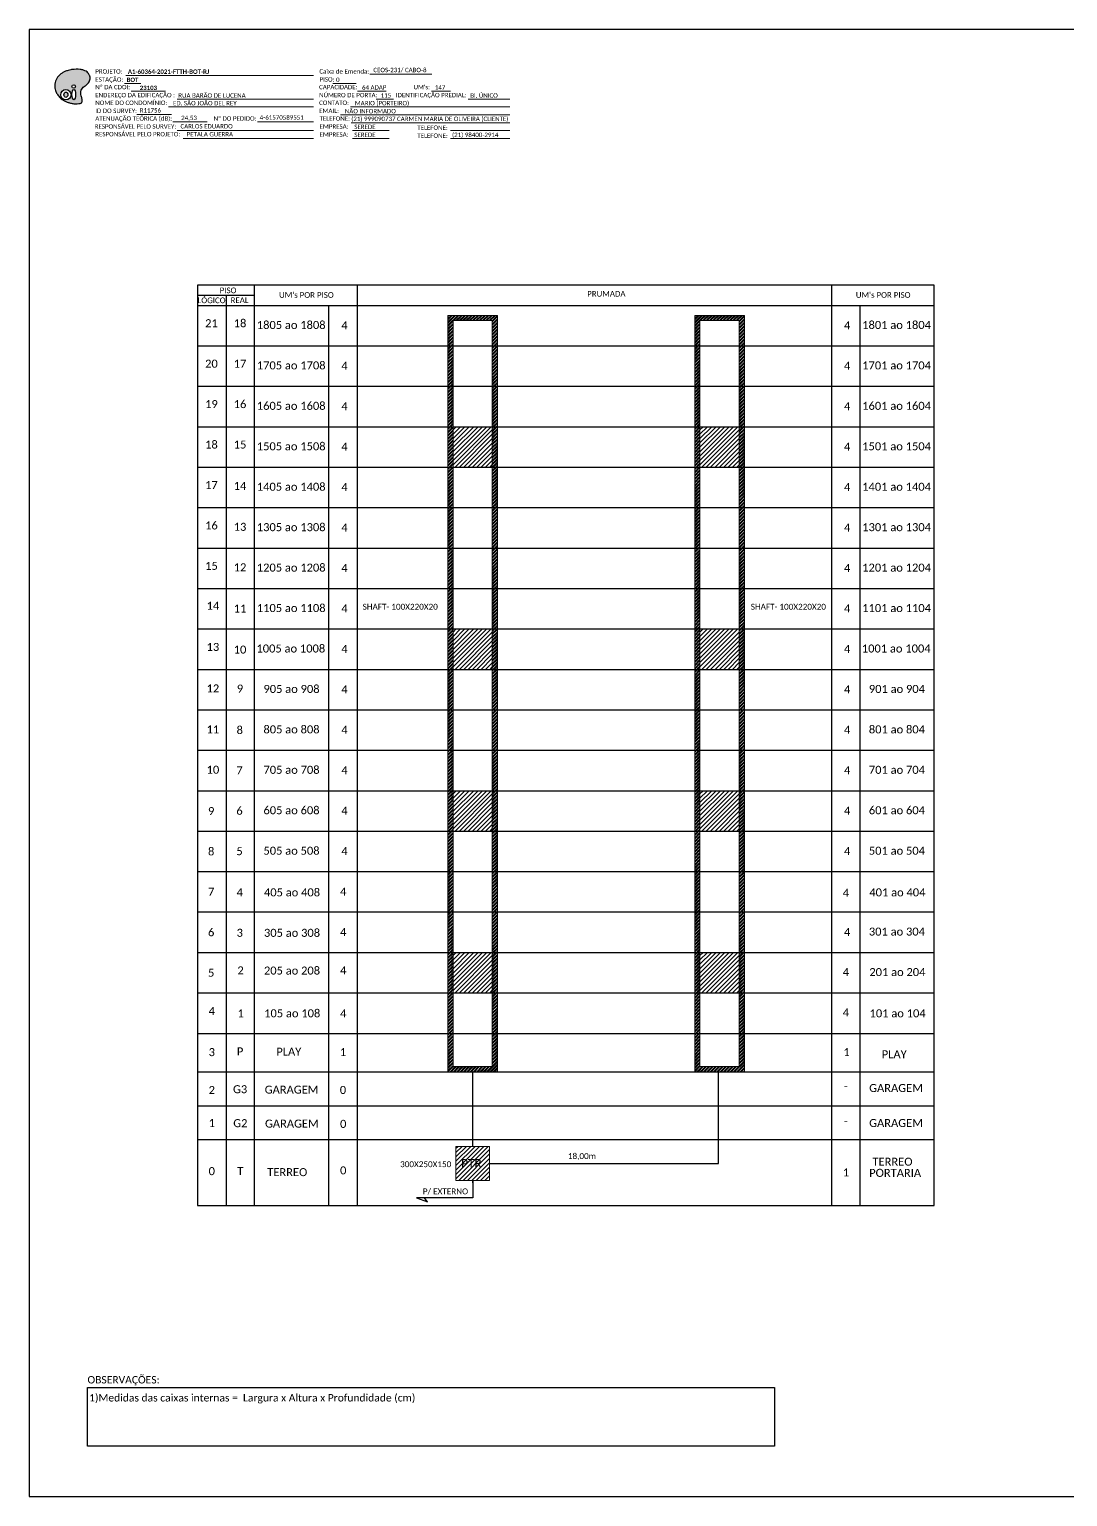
# Model space of a CAD drawing. Extents: x -4 to 1778, y 1 to 595.
# Drawn here: x 937 to 1357, y 1 to 595 of the extents above; entities that cross this region are included whole.
import ezdxf
from ezdxf.enums import TextEntityAlignment as Align

# ---------------------------------------------------------------- set-up
doc = ezdxf.new("R2010")
doc.units = 0
doc.styles.add('MtXpl_Calibri', font='calibri.ttf')
doc.styles.add('WMF-Calibri0', font='calibri.ttf')
doc.styles.add('WMF-Calibri1', font='calibrib.ttf')

# ---------------------------------------------------------------- blocks, each defined once
blk = doc.blocks.new('OI')
h = blk.add_hatch(color=40)
edge = h.paths.add_edge_path()
edge.add_spline(control_points=[(4.35, -0.67), (3.92, -0.99), (3.26, -1.5), (2.81, -2.59), (2.9, -3.5), (3.06, -4.27), (3.31, -4.85), (3.37, -5.39), (3.4, -5.88), (3.2, -6.4), (2.54, -6.61), (1.65, -6.63), (0.55, -6.67), (-0.56, -6.42), (-1.61, -6.14), (-2.77, -5.61), (-3.92, -4.77), (-4.89, -3.7), (-5.34, -2.65), (-5.6, -1.94), (-5.85, -0.96), (-5.71, 0.47), (-5.1, 2.02), (-4.14, 3.02), (-3.3, 3.61), (-2.37, 4.16), (-1.36, 4.44), (-0.56, 4.7), (0.79, 4.85), (2.24, 4.97), (3.79, 4.57), (4.67, 4.21), (5.44, 3.65), (5.76, 2.99), (6.03, 2.21), (6.01, 1.46), (5.72, 0.64), (5.31, 0.08), (4.88, -0.38), (4.51, -0.55), (4.35, -0.67)], knot_values=[0, 0, 0, 0, 1.60434, 2.417191, 3.427595, 4.282808, 4.776746, 5.304182, 5.888771, 6.258406, 6.858137, 7.79129, 8.986195, 10.124242, 11.187857, 12.242908, 13.953784, 15.414161, 16.515391, 17.349188, 17.675853, 19.552021, 21.515531, 22.568638, 23.63245, 24.621084, 25.782718, 26.745347, 27.142653, 29.870543, 31.004649, 31.921532, 32.709589, 33.801391, 34.042471, 35.192333, 35.971461, 36.628871, 37.254359, 37.836911, 37.836911, 37.836911, 37.836911], degree=3, periodic=0)
h.paths.add_polyline_path([(1.13, -0.87, -1), (-0.04, -0.87, -1)], flags=16)
edge = h.paths.add_edge_path(flags=16)
edge.add_ellipse((0.56, -3.59), major_axis=(-0.02, 1.71), ratio=0.361305, start_angle=0, end_angle=360)
h.paths.add_polyline_path([(-0.36, -3.62, -1), (-3.8, -3.62, -1)], flags=16)
edge = h.paths.add_edge_path(flags=0)
edge.add_ellipse((-2.08, -3.62), major_axis=(0, 0.885), ratio=0.758294, start_angle=0, end_angle=360)
at = {"color": 40}
for centre, radius in [((-2.08, -3.62), 1.72), ((0.54, -0.87), 0.587)]:
    blk.add_circle(centre, radius, dxfattribs=at)
blk.add_ellipse((-2.08, -3.62), major_axis=(0, 0.885), ratio=0.758294, start_param=-3.141592653589792, end_param=3.141592653589792, dxfattribs=at)
blk.add_ellipse((0.56, -3.59), major_axis=(-0.02, 1.71), ratio=0.361305, dxfattribs=at)
at = {"color": 40, "start_tangent": (-0.800898, -0.598801), "end_tangent": (-0.800898, -0.598801)}
blk.add_spline([(4.35, -0.67), (3.2, -1.78), (2.9, -2.54), (2.92, -3.55), (3.12, -4.38), (3.28, -4.85), (3.37, -5.37), (3.35, -5.95), (3.2, -6.29), (2.66, -6.55), (1.73, -6.63), (0.54, -6.62), (-0.58, -6.41), (-1.6, -6.11), (-2.56, -5.67), (-3.95, -4.67), (-4.89, -3.56), (-5.37, -2.56), (-5.64, -1.78), (-5.72, -1.46), (-5.63, 0.42), (-4.84, 2.22), (-4.13, 2.99), (-3.27, 3.62), (-2.4, 4.09), (-1.3, 4.47), (-0.37, 4.72), (0.02, 4.77), (2.75, 4.8), (3.85, 4.53), (4.69, 4.16), (5.31, 3.68), (5.85, 2.73), (5.93, 2.5), (5.94, 1.35), (5.67, 0.62), (5.29, 0.08), (4.84, -0.36), (4.35, -0.67)], degree=3, dxfattribs=at)

msp = doc.modelspace()

# ---------------------------------------------------------------- hatches: boundary and pattern name
h = msp.add_hatch()
h.set_pattern_fill('ANSI32', color=3, scale=0.1)
h.set_pattern_definition([(45, (-6523.2346, 2487.8246), (-0.67351921, 0.67351921), []), (45, (-6522.7856, 2487.8246), (-0.67351921, 0.67351921), [])])
h.paths.add_polyline_path([(1126.6, 479.47), (1106.5, 479.47), (1106.5, 173.25), (1126.6, 173.25)])
h.paths.add_polyline_path([(1108.61, 477.36), (1124.49, 477.36), (1124.49, 175.36), (1108.61, 175.36)], flags=16)
h = msp.add_hatch()
h.set_pattern_fill('ANSI32', color=3, scale=0.1)
h.set_pattern_definition([(45, (-6423.2718, 2487.8246), (-0.67351921, 0.67351921), []), (45, (-6422.8228, 2487.8246), (-0.67351921, 0.67351921), [])])
h.paths.add_polyline_path([(1226.57, 479.47), (1206.46, 479.47), (1206.46, 173.25), (1226.57, 173.25)])
h.paths.add_polyline_path([(1208.57, 477.36), (1224.46, 477.36), (1224.46, 175.36), (1208.57, 175.36)], flags=16)
h = msp.add_hatch()
h.set_pattern_fill('ANSI31', color=1, scale=10, style=0)
h.set_pattern_definition([(45, (496.4849, 36.677), (-0.8838835, 0.8838835), [])])
h.paths.add_polyline_path([(1124.49, 434.4), (1108.61, 434.4), (1108.61, 418.03), (1124.49, 418.03)])
h.paths.add_polyline_path([(1119.98, 418.03), (1119.98, 430.14)], flags=17)
h = msp.add_hatch()
h.set_pattern_fill('ANSI31', color=1, scale=10, style=0)
h.set_pattern_definition([(45, (596.4477, 36.677), (-0.8838835, 0.8838835), [])])
h.paths.add_polyline_path([(1224.46, 434.4), (1208.57, 434.4), (1208.57, 418.03), (1224.46, 418.03)])
h.paths.add_polyline_path([(1219.95, 418.03), (1219.95, 430.14)], flags=17)
h = msp.add_hatch()
h.set_pattern_fill('ANSI31', color=1, scale=10, style=0)
h.set_pattern_definition([(45, (496.4849, -45.1824), (-0.8838835, 0.8838835), [])])
h.paths.add_polyline_path([(1124.49, 352.54), (1108.61, 352.54), (1108.61, 336.17), (1124.49, 336.17)])
h.paths.add_polyline_path([(1119.98, 336.17), (1119.98, 348.28)], flags=17)
h = msp.add_hatch()
h.set_pattern_fill('ANSI31', color=1, scale=10, style=0)
h.set_pattern_definition([(45, (596.4477, -45.1824), (-0.8838835, 0.8838835), [])])
h.paths.add_polyline_path([(1224.46, 352.54), (1208.57, 352.54), (1208.57, 336.17), (1224.46, 336.17)])
h.paths.add_polyline_path([(1219.95, 336.17), (1219.95, 348.28)], flags=17)
h = msp.add_hatch()
h.set_pattern_fill('ANSI31', color=1, scale=10, style=0)
h.set_pattern_definition([(45, (496.4849, -110.6699), (-0.8838835, 0.8838835), [])])
h.paths.add_polyline_path([(1124.49, 287.05), (1108.61, 287.05), (1108.61, 270.68), (1124.49, 270.68)])
h.paths.add_polyline_path([(1119.98, 270.68), (1119.98, 282.79)], flags=17)
h = msp.add_hatch()
h.set_pattern_fill('ANSI31', color=1, scale=10, style=0)
h.set_pattern_definition([(45, (596.4477, -110.6699), (-0.8838835, 0.8838835), [])])
h.paths.add_polyline_path([(1224.46, 287.05), (1208.57, 287.05), (1208.57, 270.68), (1224.46, 270.68)])
h.paths.add_polyline_path([(1219.95, 270.68), (1219.95, 282.79)], flags=17)
h = msp.add_hatch()
h.set_pattern_fill('ANSI31', color=1, scale=10, style=0)
h.set_pattern_definition([(45, (496.4849, -176.1574), (-0.8838835, 0.8838835), [])])
h.paths.add_polyline_path([(1124.49, 221.56), (1108.61, 221.56), (1108.61, 205.19), (1124.49, 205.19)])
h.paths.add_polyline_path([(1119.98, 205.19), (1119.98, 217.31)], flags=17)
h = msp.add_hatch()
h.set_pattern_fill('ANSI31', color=1, scale=10, style=0)
h.set_pattern_definition([(45, (596.4477, -176.1574), (-0.8838835, 0.8838835), [])])
h.paths.add_polyline_path([(1224.46, 221.56), (1208.57, 221.56), (1208.57, 205.19), (1224.46, 205.19)])
h.paths.add_polyline_path([(1219.95, 205.19), (1219.95, 217.31)], flags=17)
h = msp.add_hatch()
h.set_pattern_fill('ANSI31', color=1, scale=10, style=0)
h.set_pattern_definition([(45, (353.9144, -254.6778), (-0.8838835, 0.8838835), [])])
h.paths.add_polyline_path([(1123.34, 143.04), (1109.77, 143.04), (1109.77, 129.29), (1123.34, 129.29)])
h.paths.add_polyline_path([(1111, 133.64), (1121.08, 133.64), (1121.08, 138.79), (1111, 138.79)], flags=24)

# ---------------------------------------------------------------- linework, layer by layer
for p, q in [((1777.99, 595.26), (936.99, 595.26)), ((936.99, 595.26), (936.99, 1.26)), ((1005.09, 491.74), (1005.09, 119.15)), ((1303.42, 119.15), (1303.42, 491.74)), ((1058.26, 119.15), (1058.26, 483.51)), ((936.99, 1.26), (1777.99, 1.26))]:
    msp.add_line(p, q)
at = {"color": 7, "lineweight": 0}
for points in [[(976.1, 576.58), (1052.07, 576.58)], [(1074.91, 577.07), (1100.05, 577.07)], [(975.59, 573.3), (982.14, 573.3)], [(1059.87, 573.34), (1069.35, 573.34)], [(978.25, 570.23), (992.19, 570.23)], [(996.82, 566.99), (1052.07, 566.99)], [(1069.92, 570.23), (1081.54, 570.23)], [(1077.5, 566.99), (1084.45, 566.99)], [(1099.86, 570.23), (1107.53, 570.23)], [(1114.68, 566.99), (1131.56, 566.99)], [(980.57, 560.82), (994.51, 560.82)], [(993.41, 563.88), (1052.07, 563.88)], [(1063, 560.64), (1131.59, 560.64)], [(1067.03, 563.88), (1131.59, 563.88)], [(995.1, 557.85), (1009.05, 557.85)], [(996.82, 554.29), (1052.07, 554.29)], [(1029.33, 557.85), (1052.1, 557.85)], [(1067.28, 557.41), (1131.59, 557.41)], [(1067.89, 554.29), (1082.69, 554.29)], [(1107.49, 554.29), (1131.59, 554.29)], [(999.31, 551.06), (1052.07, 551.06)], [(1067.89, 551.06), (1082.69, 551.06)], [(1107.49, 551.06), (1131.59, 551.06)]]:
    msp.add_lwpolyline(points, dxfattribs=at)
at = {"color": 0}
for points in [[(1303.42, 491.74), (1005.09, 491.74)], [(1005.09, 487.63), (1028.24, 487.63)], [(1005.09, 483.51), (1303.42, 483.51)]]:
    msp.add_lwpolyline(points, dxfattribs=at)
for points in [[(1016.67, 487.63), (1016.67, 119.15)], [(1028.24, 119.15), (1028.24, 491.74)], [(1069.83, 119.15), (1069.83, 491.74)], [(1261.83, 491.74), (1261.83, 119.15)], [(1273.4, 119.15), (1273.4, 483.51)], [(1005.09, 467.14), (1303.42, 467.14)], [(1005.09, 450.77), (1303.42, 450.77)], [(1005.09, 434.4), (1303.42, 434.4)], [(1005.09, 418.03), (1303.42, 418.03)], [(1005.09, 401.65), (1303.42, 401.65)], [(1005.09, 385.28), (1303.42, 385.28)], [(1005.09, 368.91), (1303.42, 368.91)], [(1005.09, 352.54), (1303.42, 352.54)], [(1005.09, 336.17), (1303.42, 336.17)], [(1005.09, 319.8), (1303.42, 319.8)], [(1005.09, 303.42), (1303.42, 303.42)], [(1005.09, 287.05), (1303.42, 287.05)], [(1005.09, 270.68), (1303.42, 270.68)], [(1005.09, 254.31), (1303.42, 254.31)], [(1005.09, 237.94), (1303.42, 237.94)], [(1005.09, 221.56), (1303.42, 221.56)], [(1005.09, 205.19), (1303.42, 205.19)], [(1005.09, 188.82), (1303.42, 188.82)], [(1005.09, 173.25), (1303.42, 173.25)], [(1005.09, 159.52), (1303.42, 159.52)], [(1005.09, 145.79), (1303.42, 145.79)], [(1005.09, 119.15), (1303.42, 119.15)]]:
    msp.add_lwpolyline(points)
at = {"color": 2, "lineweight": 0}
for points in [[(1106.5, 479.47), (1126.6, 479.47), (1126.6, 173.25), (1106.5, 173.25)], [(1108.61, 477.36), (1124.49, 477.36), (1124.49, 175.36), (1108.61, 175.36)], [(1206.46, 479.47), (1226.57, 479.47), (1226.57, 173.25), (1206.46, 173.25)], [(1208.57, 477.36), (1224.46, 477.36), (1224.46, 175.36), (1208.57, 175.36)]]:
    msp.add_lwpolyline(points, close=True, dxfattribs=at)
at = {"color": 3}
for points in [[(1116.55, 143.04), (1116.55, 173.25)], [(1123.34, 136.16), (1216.07, 136.16), (1216.07, 173.25)], [(1116.55, 128.24), (1116.55, 128.24), (1116.55, 129.29)]]:
    msp.add_lwpolyline(points, dxfattribs=at)
at = {"color": 1, "lineweight": 0}
msp.add_lwpolyline([(1123.34, 143.04), (1109.77, 143.04), (1109.77, 129.29), (1123.34, 129.29)], close=True, dxfattribs=at)
at = {"color": 1}
for points in [[(1116.55, 129.29), (1116.55, 122.17), (1093.82, 122.17)], [(1093.82, 122.17), (1098.24, 120.58)], [(1098.24, 120.58), (1096.83, 122.41)]]:
    msp.add_lwpolyline(points, dxfattribs=at)
at = {"color": 0}
msp.add_lwpolyline([(960.56, 45.46), (1238.81, 45.46), (1238.81, 21.75), (960.56, 21.75)], close=True, dxfattribs=at)

# ---------------------------------------------------------------- block references
at = {"color": 7, "xscale": 1.213923925163967, "yscale": 1.213923925163967, "zscale": 1.213923925163967, "rotation": 0.1532896023949059}
msp.add_blockref('OI', (954.3, 573.2), dxfattribs=at)

# ---------------------------------------------------------------- texts
at = {"color": 7, "lineweight": 0, "style": 'WMF-Calibri0'}
for s, height, p in [('PROJETO:', 1.793, (963.7, 577.33)), ('ESTAÇÃO:', 1.793, (963.7, 574.05)), ('Caixa de Emenda:', 1.7927, (1054.46, 577.33)), ('Nº DA CDOI:', 1.7927, (963.7, 570.98)), ('CAPACIDADE:', 1.7927, (1054.35, 570.98)), ('PISO:', 1.793, (1054.53, 574.09)), ("UM's:", 1.793, (1092.59, 570.98)), ('ENDEREÇO DA EDIFICAÇÃO :', 1.7927, (963.7, 567.74)), ('NOME DO CONDOMÍNIO:', 1.7927, (963.7, 564.63)), ('CONTATO:', 1.793, (1054.35, 564.63)), ('NÚMERO DE PORTA:', 1.7927, (1054.35, 567.74)), ('IDENTIFICAÇÃO PREDIAL:', 1.7927, (1085.43, 567.74)), ('ATENUAÇÃO TEÓRICA (dB):', 1.7927, (963.7, 558.28)), ('ID DO SURVEY:', 1.7927, (963.7, 561.39)), ('Nº DO PEDIDO:', 1.7927, (1011.62, 558.28)), ('EMAIL:', 1.793, (1054.35, 561.39)), ('TELEFONE:', 1.793, (1054.53, 558.28)), ('RESPONSÁVEL PELO SURVEY:', 1.7927, (963.46, 555.04)), ('RESPONSÁVEL PELO PROJETO:', 1.7927, (963.7, 551.93)), ('EMPRESA:', 1.793, (1054.53, 555.04)), ('EMPRESA:', 1.793, (1054.53, 551.8)), ('TELEFONE:', 1.793, (1094.13, 554.54)), ('TELEFONE:', 1.793, (1094.13, 551.3))]:
    msp.add_text(s, height=height, dxfattribs=at).set_placement(p)
at = {"color": 7}
for s, height, style, p in [('A1-60364-2021-FTTH-BOT-RJ', 1.7927, 'WMF-Calibri1', (976.9, 577.23)), ('CEOS-231/ CABO-8', 1.7927, 'WMF-Calibri0', (1076.31, 577.91)), ('BOT', 1.793, 'WMF-Calibri1', (976.38, 573.95)), ('0', 1.79, 'WMF-Calibri0', (1061.22, 573.94)), (' 64 ADAP', 1.793, 'WMF-Calibri0', (1071.09, 570.85)), ('147', 1.793, 'WMF-Calibri0', (1101.21, 570.83)), ('ED. SÃO JOÃO DEL REY', 1.7927, 'WMF-Calibri0', (995.19, 564.48)), ('RUA BARÃO DE LUCENA ', 1.7927, 'WMF-Calibri0', (997.33, 567.58)), ('MARIO (PORTEIRO)', 1.7927, 'WMF-Calibri0', (1068.81, 564.48)), ('115', 1.793, 'WMF-Calibri0', (1079.28, 567.59)), ('Bl. ÚNICO', 1.793, 'WMF-Calibri0', (1115.56, 567.59)), ('R11756', 1.793, 'WMF-Calibri0', (981.72, 561.56)), ('24,53', 1.793, 'WMF-Calibri0', (998.48, 558.52)), ('4-61570589551', 1.7927, 'WMF-Calibri0', (1030.28, 558.69)), ('NÃO INFORMADO', 1.7927, 'WMF-Calibri0', (1064.77, 561.24)), ('(21) 999090737 CARMEN MARIA DE OLIVEIRA (CLIENTE)', 1.7927, 'WMF-Calibri0', (1067.37, 558.13)), ('CARLOS EDUARDO', 1.7927, 'WMF-Calibri0', (998.22, 555.13)), ('PETALA GUERRA', 1.7927, 'WMF-Calibri0', (1000.71, 551.9)), ('SEREDE', 1.793, 'WMF-Calibri0', (1068.59, 554.89)), ('SEREDE', 1.793, 'WMF-Calibri0', (1068.59, 551.66)), ('(21) 98400-2914', 1.7927, 'WMF-Calibri0', (1108.2, 551.66)), ('1805 ao 1808', 3.24, 'WMF-Calibri0', (1029.12, 473.97)), ('1801 ao 1804', 3.24, 'WMF-Calibri0', (1274.29, 473.97)), ('1705 ao 1708', 3.24, 'WMF-Calibri0', (1029.12, 457.6)), ('1701 ao 1704', 3.24, 'WMF-Calibri0', (1274.29, 457.6)), ('1605 ao 1608', 3.24, 'WMF-Calibri0', (1029.12, 441.23)), ('1601 ao 1604', 3.24, 'WMF-Calibri0', (1274.29, 441.23)), ('1505 ao 1508', 3.24, 'WMF-Calibri0', (1029.12, 424.85)), ('1501 ao 1504', 3.24, 'WMF-Calibri0', (1274.29, 424.85)), ('1405 ao 1408', 3.24, 'WMF-Calibri0', (1029.12, 408.48)), ('1401 ao 1404', 3.24, 'WMF-Calibri0', (1274.29, 408.48)), ('1305 ao 1308', 3.24, 'WMF-Calibri0', (1029.12, 392.11)), ('1301 ao 1304', 3.24, 'WMF-Calibri0', (1274.29, 392.11)), ('1205 ao 1208', 3.24, 'WMF-Calibri0', (1029.12, 375.74)), ('1201 ao 1204', 3.24, 'WMF-Calibri0', (1274.29, 375.74)), ('1105 ao 1108', 3.24, 'WMF-Calibri0', (1029.12, 359.37)), ('SHAFT- 100X220X20', 2.3729, 'WMF-Calibri0', (1071.98, 360.32)), ('SHAFT- 100X220X20', 2.3729, 'WMF-Calibri0', (1229.15, 360.32)), ('1101 ao 1104', 3.24, 'WMF-Calibri0', (1274.29, 359.37)), ('1005 ao 1008', 3.24, 'WMF-Calibri0', (1028.97, 342.99)), ('1001 ao 1004', 3.24, 'WMF-Calibri0', (1274.14, 342.99)), ('905 ao 908', 3.24, 'WMF-Calibri0', (1031.81, 326.62)), ('901 ao 904', 3.24, 'WMF-Calibri0', (1276.98, 326.62)), ('805 ao 808', 3.24, 'WMF-Calibri0', (1031.81, 310.25)), ('801 ao 804', 3.24, 'WMF-Calibri0', (1276.98, 310.25)), ('705 ao 708', 3.24, 'WMF-Calibri0', (1031.81, 293.88)), ('701 ao 704', 3.24, 'WMF-Calibri0', (1276.98, 293.88)), ('605 ao 608', 3.24, 'WMF-Calibri0', (1031.81, 277.51)), ('601 ao 604', 3.24, 'WMF-Calibri0', (1276.98, 277.51)), ('505 ao 508', 3.24, 'WMF-Calibri0', (1031.81, 261.13)), ('501 ao 504', 3.24, 'WMF-Calibri0', (1276.98, 261.13)), ('405 ao 408', 3.24, 'WMF-Calibri0', (1032.01, 244.27)), ('401 ao 404', 3.24, 'WMF-Calibri0', (1277.17, 244.27)), ('301 ao 304', 3.24, 'WMF-Calibri0', (1276.98, 228.39)), ('305 ao 308', 3.24, 'WMF-Calibri0', (1032.01, 227.89)), ('205 ao 208', 3.24, 'WMF-Calibri0', (1032.01, 212.61)), ('201 ao 204', 3.24, 'WMF-Calibri0', (1277.17, 212)), ('105 ao 108', 3.24, 'WMF-Calibri0', (1032.1, 195.31)), ('101 ao 104', 3.24, 'WMF-Calibri0', (1277.26, 195.31)), ('PLAY', 3.24, 'WMF-Calibri0', (1037.01, 179.79)), ('PLAY', 3.24, 'WMF-Calibri0', (1282.2, 178.72)), ('GARAGEM', 3.24, 'WMF-Calibri0', (1032.32, 164.41)), ('GARAGEM', 3.24, 'WMF-Calibri0', (1277.11, 165.07)), ('GARAGEM', 3.24, 'WMF-Calibri0', (1032.43, 150.66)), ('GARAGEM', 3.24, 'WMF-Calibri0', (1277.11, 150.9)), ('300X250X150', 2.3729, 'WMF-Calibri0', (1087.15, 134.65)), ('PTR', 3.433, 'WMF-Calibri0', (1111.86, 134.51)), ('TERREO', 3.24, 'WMF-Calibri0', (1278.44, 135.24)), ('TERREO', 3.24, 'WMF-Calibri0', (1033.34, 131.01)), ('PORTARIA', 3.24, 'WMF-Calibri0', (1277.11, 130.72)), ('P/ EXTERNO', 2.373, 'WMF-Calibri0', (1096.35, 123.66))]:
    msp.add_text(s, height=height, dxfattribs=dict(at, style=style)).set_placement(p)
at = {"color": 7, "style": 'WMF-Calibri1'}
msp.add_text('23103', height=1.793, dxfattribs=at).set_placement((985.22, 570.69), align=Align.CENTER)
at = {"color": 0, "style": 'WMF-Calibri0'}
for s, p in [('  LÓGICO', (1003.51, 484.41)), ('     PISO', (1010.05, 488.44)), ("UM's POR PISO", (1038.13, 486.58)), ('PRUMADA', (1162.92, 487.05)), ("UM's POR PISO", (1271.72, 486.58)), ('    REAL', (1015.27, 484.46))]:
    msp.add_text(s, height=2.3, dxfattribs=at).set_placement(p)
at = {"color": 7, "style": 'WMF-Calibri0'}
for s, p in [('21', (1010.74, 476.29)), ('18', (1022.32, 476.29)), ('20', (1010.74, 459.92)), ('17', (1022.32, 459.92)), ('19', (1010.74, 443.55)), ('16', (1022.32, 443.55)), ('18', (1010.74, 427.18)), ('15', (1022.32, 427.18)), ('17', (1010.74, 410.8)), ('14', (1022.32, 410.45)), ('16', (1010.74, 394.43)), ('13', (1022.32, 393.87)), ('15', (1010.74, 378.06)), ('12', (1022.32, 377.48)), ('14', (1011.34, 361.9)), ('11', (1022.32, 360.77)), ('13', (1011.34, 345.25)), ('10', (1022.32, 344.17)), ('12', (1011.34, 328.46)), ('9', (1022.32, 328.37)), ('11', (1011.34, 311.87)), ('10', (1011.34, 295.54))]:
    msp.add_text(s, height=3.24, dxfattribs=at).set_placement(p, align=Align.MIDDLE_CENTER)
at = {"color": 3, "style": 'WMF-Calibri0'}
msp.add_text('18,00m', height=2.373, dxfattribs=at).set_placement((1155.1, 137.93))
for s, style, p in [('OBSERVAÇÕES:', 'WMF-Calibri0', (960.54, 47.08)), ('1)Medidas das caixas internas =  Largura x Altura x Profundidade (cm)', 'MtXpl_Calibri', (961.22, 39.78))]:
    msp.add_text(s, height=3, dxfattribs=dict(style=style)).set_placement(p)
at = {"color": 7, "style": 'WMF-Calibri0'}
for tag, flags, p in [('4', 4, (1064.63, 475.44)), ('4', 4, (1268.2, 475.44)), ('4', 4, (1064.63, 459.07)), ('4', 4, (1268.2, 459.07)), ('4', 4, (1064.63, 442.7)), ('4', 4, (1268.2, 442.7)), ('4', 4, (1064.63, 426.33)), ('4', 4, (1268.2, 426.33)), ('4', 4, (1064.63, 409.95)), ('4', 4, (1268.2, 409.95)), ('4', 4, (1064.63, 393.58)), ('4', 4, (1268.2, 393.58)), ('4', 4, (1064.63, 377.21)), ('4', 4, (1268.2, 377.21)), ('4', 4, (1064.63, 360.84)), ('4', 4, (1268.2, 360.84)), ('4', 4, (1064.63, 344.47)), ('4', 4, (1268.2, 344.47)), ('4', 4, (1064.63, 328.09)), ('4', 4, (1268.2, 328.09)), ('8', 4, (1022.21, 311.6)), ('4', 4, (1064.63, 311.72)), ('4', 4, (1268.2, 311.72)), ('7', 4, (1022.11, 295.3)), ('4', 4, (1064.63, 295.35)), ('4', 4, (1268.2, 295.35)), ('9', 4, (1010.63, 278.78)), ('6', 4, (1022.11, 278.93)), ('4', 4, (1064.63, 278.98)), ('4', 4, (1268.2, 278.98)), ('8', 4, (1010.63, 262.48)), ('5', 4, (1022.11, 262.56)), ('4', 4, (1064.63, 262.61)), ('4', 4, (1268.2, 262.61)), ('7', 4, (1010.63, 246.11)), ('4', 4, (1022.21, 245.9)), ('4', 4, (1064.11, 246.21)), ('4', 4, (1267.69, 245.7)), ('6', 4, (1010.63, 229.74)), ('3', 4, (1022.21, 229.53)), ('4', 4, (1064.11, 229.84)), ('4', 4, (1268.2, 229.86)), ('5', 4, (1010.63, 213.36)), ('2', 4, (1022.53, 214.31)), ('4', 4, (1064.12, 214.31)), ('4', 4, (1267.69, 213.65)), ('4', 4, (1010.88, 197.85)), ('1', 4, (1022.57, 196.9)), ('4', 4, (1064.12, 196.87)), ('4', 4, (1267.69, 197.28)), ('3', 4, (1010.88, 181.21)), ('P', 12, (1022.34, 181.52)), ('1', 4, (1064.01, 181.24)), ('1', 4, (1267.93, 181.2)), ('2', 4, (1010.88, 165.88)), ('G3', 12, (1022.34, 166.19)), ('0', 4, (1064.01, 165.91)), ('-', 4, (1267.69, 167.43)), ('1', 4, (1010.88, 152.54)), ('G2', 12, (1022.45, 152.45)), ('0', 4, (1064.11, 152.17)), ('-', 4, (1267.69, 153.25)), ('0', 4, (1010.88, 133.04)), ('T', 12, (1022.45, 133.08)), ('0', 4, (1064.11, 133.34)), ('1', 4, (1267.69, 132.51))]:
    msp.add_attdef(tag, text='XX', height=3.24, dxfattribs=dict(at, flags=flags)).set_placement(p, align=Align.MIDDLE_CENTER)

doc.saveas('drawing.dxf')
